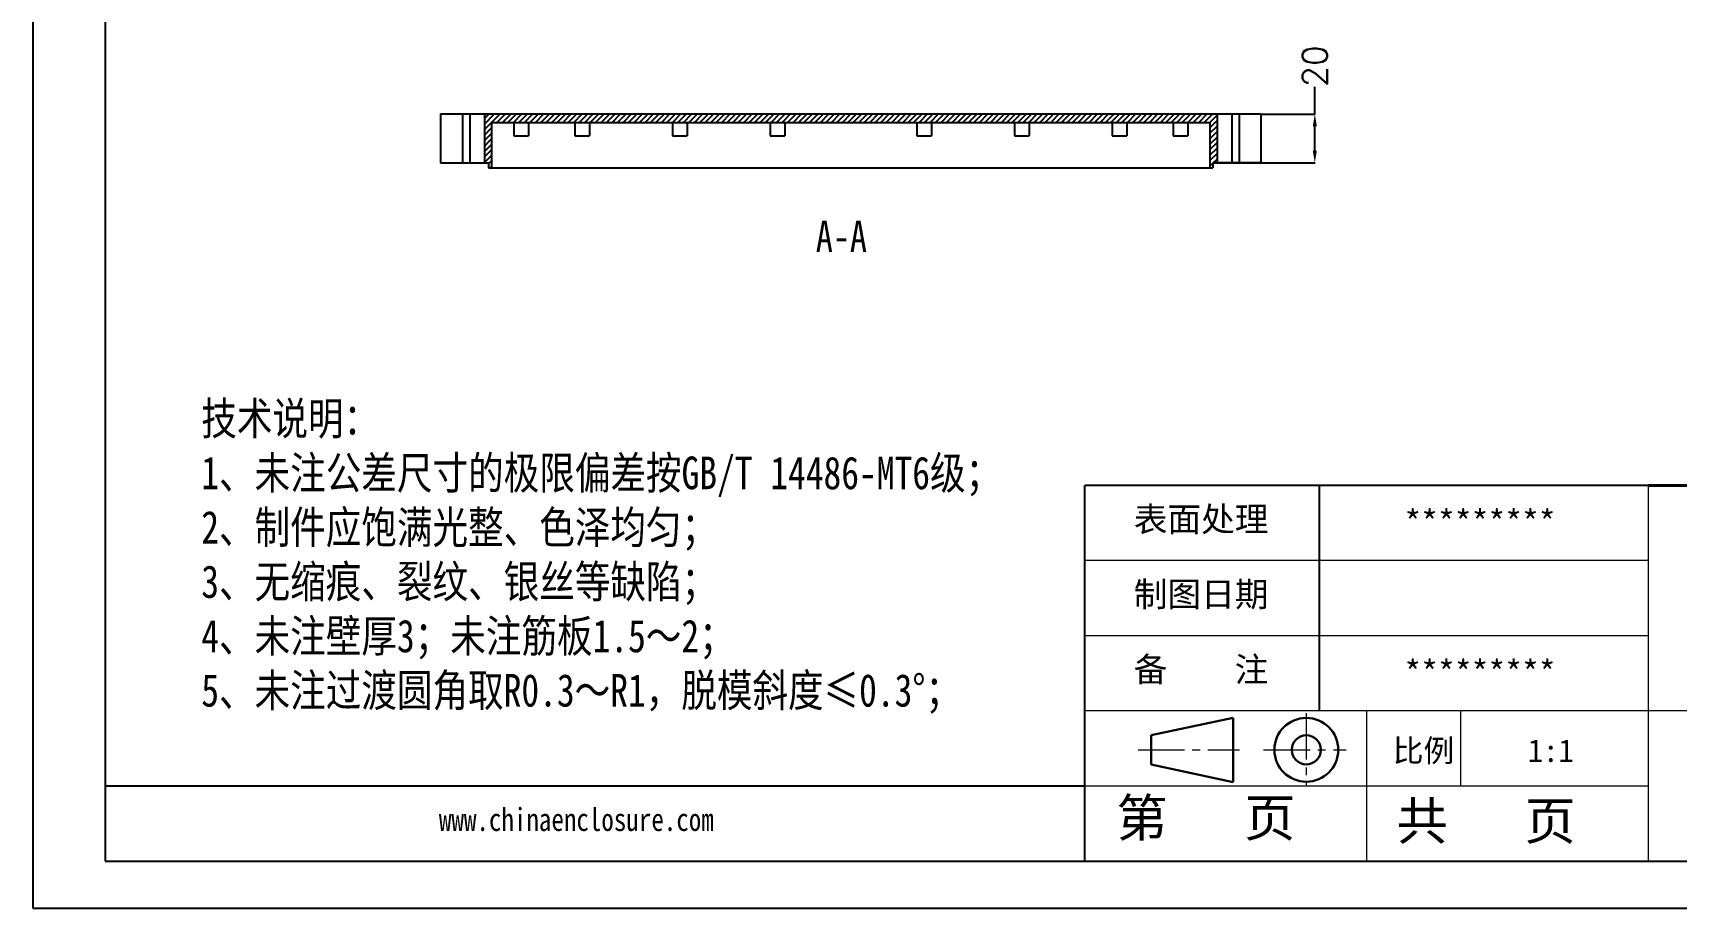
# Model space of a CAD drawing. Header units: inches. Extents: x -910 to 1772, y 1101 to 2111.
# Drawn here: x -910 to -237, y 1101 to 1459 of the extents above; entities that cross this region are included whole.
import ezdxf

# ---------------------------------------------------------------- set-up
doc = ezdxf.new("R2010")
doc.units = ezdxf.units.IN
doc.linetypes.add('CENTER2', pattern=[28.575, 19.05, -3.175, 3.175, -3.175])
doc.layers.add('文字', color=81, linetype='Continuous')
for name, color, linetype, lineweight in [('粗实线', 7, 'Continuous', 30), ('细实线', 3, 'Continuous', 9), ('细点划线', 2, 'CENTER2', 9)]:
    doc.layers.add(name, color=color, linetype=linetype, lineweight=lineweight)
doc.styles.get("Standard").update_dxf_attribs({"font": 'txt', "bigfont": 'gbcbig.shx'})
doc.styles.add('宋体', font='', dxfattribs={"width": 0.8, "height": 3.5})
doc.styles.get('宋体').set_extended_font_data('SimSun')
doc.dimstyles.new('10', dxfattribs={"dimtxt": 10, "dimasz": 5, "dimexe": 0.18, "dimexo": 0.0625, "dimgap": 1, "dimtad": 0, "dimzin": 9, "dimdsep": 46, "dimtxsty": 'Standard', "dimcen": 5, "dimclrd": 3, "dimclre": 3, "dimadec": 0, "dimazin": 2, "dimtfac": 1, "dimtofl": 0, "dimtmove": 0, "dimatfit": 3, "dimfxl": 0, "dimtolj": 1, "dimtzin": 0, "dimarcsym": 0})

# ---------------------------------------------------------------- blocks, each defined once
blk = doc.blocks.new('*D157')
at = {"color": 3, "lineweight": -2, "transparency": 16777216}
for p, q in [((-384.66, 1426.2), (-384.66, 1437.3)), ((-406.64, 1426.2), (-384.48, 1426.2)), ((-384.66, 1411.2), (-384.66, 1421.2)), ((-406.64, 1406.2), (-384.48, 1406.2))]:
    blk.add_line(p, q, dxfattribs=at)
at = {"color": 3, "transparency": 16777216}
for points in [[(-385.49, 1421.2), (-383.83, 1421.2), (-384.66, 1426.2)], [(-385.49, 1411.2), (-383.83, 1411.2), (-384.66, 1406.2)]]:
    blk.add_solid(points, dxfattribs=at)
at = {"layer": 'Defpoints', "color": 0, "transparency": 16777216}
for p in [(-406.7, 1426.2), (-384.66, 1426.2), (-406.7, 1406.2)]:
    blk.add_point(p, dxfattribs=at)
at = {"color": 0, "transparency": 16777216, "insert": (-384.66, 1445.8), "char_height": 10, "attachment_point": 5, "rotation": 90}
blk.add_mtext('\\A1;20', dxfattribs=at)

msp = doc.modelspace()

# ---------------------------------------------------------------- hatches: boundary and pattern name
h = msp.add_hatch()
h.set_pattern_fill('ANSI31', color=4, scale=0.5)
h.set_pattern_definition([(45, (224.5815, -152.0958), (-1.122532, 1.122532), [])])
h.paths.add_polyline_path([(-424.703, 1426.205), (-724.703, 1426.205), (-724.703, 1406.205), (-723.003, 1406.205), (-723.003, 1404.205), (-721.803, 1404.205), (-721.803, 1422.705), (-427.603, 1422.705), (-427.603, 1404.205), (-426.403, 1404.205), (-426.403, 1406.205), (-424.703, 1406.205)])

# ---------------------------------------------------------------- linework, layer by layer
for p, q in [((-909.644, 1908.685), (-909.644, 1101.011)), ((-880.087, 1889.455), (-880.087, 1120.241)), ((-909.644, 1474.934), (-909.644, 1101.011)), ((-742.703, 1426.205), (-406.703, 1426.205)), ((-742.703, 1426.205), (-742.703, 1406.205)), ((-733.703, 1426.205), (-733.703, 1406.205)), ((-730.703, 1426.205), (-730.703, 1406.205)), ((-724.703, 1426.205), (-724.703, 1406.205)), ((-721.803, 1422.705), (-427.603, 1422.705)), ((-721.803, 1422.705), (-721.803, 1404.205)), ((-712.703, 1422.705), (-712.703, 1417.205)), ((-706.703, 1422.705), (-706.703, 1417.205)), ((-687.703, 1422.705), (-687.703, 1417.205)), ((-681.703, 1422.705), (-681.703, 1417.205)), ((-647.703, 1422.705), (-647.703, 1417.205)), ((-641.703, 1422.705), (-641.703, 1417.205)), ((-607.703, 1422.705), (-607.703, 1417.205)), ((-601.703, 1422.705), (-601.703, 1417.205)), ((-547.703, 1422.705), (-547.703, 1417.205)), ((-541.703, 1422.705), (-541.703, 1417.205)), ((-507.703, 1422.705), (-507.703, 1417.205)), ((-501.703, 1422.705), (-501.703, 1417.205)), ((-467.703, 1422.705), (-467.703, 1417.205)), ((-461.703, 1422.705), (-461.703, 1417.205)), ((-442.703, 1422.705), (-442.703, 1417.205)), ((-436.703, 1422.705), (-436.703, 1417.205)), ((-427.603, 1422.705), (-427.603, 1404.205)), ((-424.703, 1426.205), (-424.703, 1406.205)), ((-418.703, 1426.205), (-418.703, 1406.205)), ((-415.703, 1426.205), (-415.703, 1406.205)), ((-406.703, 1426.205), (-406.703, 1406.205)), ((-712.703, 1417.205), (-706.703, 1417.205)), ((-687.703, 1417.205), (-681.703, 1417.205)), ((-647.703, 1417.205), (-641.703, 1417.205)), ((-607.703, 1417.205), (-601.703, 1417.205)), ((-547.703, 1417.205), (-541.703, 1417.205)), ((-507.703, 1417.205), (-501.703, 1417.205)), ((-467.703, 1417.205), (-461.703, 1417.205)), ((-442.703, 1417.205), (-436.703, 1417.205)), ((-742.703, 1406.205), (-723.003, 1406.205)), ((-723.003, 1406.205), (-723.003, 1404.205)), ((-723.003, 1404.205), (-426.403, 1404.205)), ((-426.403, 1406.205), (-426.403, 1404.205)), ((-426.403, 1406.205), (-406.703, 1406.205)), ((-406.703, 1406.205), (-426.403, 1406.205)), ((-426.403, 1406.205), (-426.403, 1404.205)), ((-248.121, 1274.084), (-478.885, 1274.084)), ((-478.885, 1120.241), (-478.885, 1274.084)), ((-382.733, 1181.778), (-382.733, 1274.084)), ((-478.885, 1151.01), (-880.087, 1151.01)), ((-880.087, 1120.241), (213.408, 1120.241)), ((-909.644, 1101.011), (232.638, 1101.011)), ((-909.644, 1101.011), (-380.81, 1101.011))]:
    msp.add_line(p, q)
at = {"color": 1}
msp.add_line((-406.703, 1426.205), (-406.703, 1406.205), dxfattribs=at)
at = {"layer": '粗实线', "color": 7, "lineweight": 40}
msp.add_line((213.408, 1274.084), (-248.121, 1274.084), dxfattribs=at)
at = {"layer": '粗实线', "color": 7}
for p, q in [((-418.075, 1178.9), (-451.694, 1171.774)), ((-418.075, 1178.9), (-418.075, 1152.552)), ((-451.694, 1171.774), (-451.694, 1159.884)), ((-451.694, 1159.884), (-418.075, 1152.552))]:
    msp.add_line(p, q, dxfattribs=at)
for radius in [13.071, 5.945]:
    msp.add_circle((-388.153, 1165.829), radius, dxfattribs=at)
at = {"layer": '细实线', "color": 7}
for p, q in [((-248.121, 1274.084), (-248.121, 1120.241)), ((-248.121, 1243.316), (-478.885, 1243.316)), ((-248.121, 1212.547), (-478.885, 1212.547)), ((213.408, 1181.778), (-478.885, 1181.778)), ((-363.503, 1181.778), (-363.503, 1120.241)), ((-325.042, 1181.778), (-325.042, 1151.01)), ((-248.121, 1151.01), (-478.885, 1151.01))]:
    msp.add_line(p, q, dxfattribs=at)
at = {"layer": '细点划线', "color": 7}
for p, q in [((-388.153, 1180.875), (-388.153, 1151.01)), ((-457.054, 1165.829), (-415.499, 1165.829)), ((-405.634, 1165.829), (-371.852, 1165.829))]:
    msp.add_line(p, q, dxfattribs=at)

# ---------------------------------------------------------------- texts
at = {"char_height": 10.11876, "width": 5750.99833, "attachment_point": 1}
for s, insert in [('{\\fSimHei|b0|i0|c134|p49;表面处理}', (-458.818, 1265.352)), ('{\\fSimHei|b0|i0|c134|p49;*********}', (-347.991, 1264.051)), ('{\\fSimHei|b0|i0|c134|p49;制图日期}', (-458.818, 1234.584)), ('{\\fSimHei|b0|i0|c134|p49;备    注}', (-458.818, 1203.815)), ('{\\fSimHei|b0|i0|c134|p49;*********}', (-347.991, 1202.514))]:
    msp.add_mtext(s, dxfattribs=dict(at, insert=insert))
at = {"layer": '文字', "color": 0, "attachment_point": 1, "style": '宋体'}
for s, insert, char_height, width in [('{\\H1.111x;A-A}', (-589.01, 1382.56), 11.5382, 133.39461), ('{\\H1.111x;技术说明：\\P1、未注公差尺寸的极限偏差按GB/T 14486-MT6级；\\P2、制件应饱满光整、色泽均匀；\\P3、无缩痕、裂纹、银丝等缺陷；\\P4、未注壁厚3；未注筋板1.5～2；\\P5、未注过渡圆角取R0.3～R1，脱模斜度≤0.3%%D；}', (-840.678, 1308.182), 12.01896, 437.77101), ('www.chinaenclosure.com', (-743.354, 1142.006), 9.4015, 165.17534)]:
    msp.add_mtext(s, dxfattribs=dict(at, insert=insert, char_height=char_height, width=width))
at = {"layer": '细实线', "color": 7, "attachment_point": 1}
for s, insert, char_height, width in [('{\\fSimSun|b0|i0|c134|p54;比例}', (-352.734, 1170.126), 9.23056, 40.51931), ('{\\fSimSun|b0|i0|c134|p54;1:1}', (-297.446, 1170.126), 9.23056, 40.51931), ('{\\fSimSun|b0|i0|c134|p54;第   页}', (-465.939, 1145.721), 15.38427, 115.38205), ('{\\fSimSun|b0|i0|c134|p54; 共   页}', (-361.62, 1144.414), 15.38427, 115.38205)]:
    msp.add_mtext(s, dxfattribs=dict(at, insert=insert, char_height=char_height, width=width))

# ---------------------------------------------------------------- dimensions: what is measured, and where the dimension line sits
dim = msp.add_linear_dim(base=(-384.661, 1426.205), p1=(-406.703, 1406.205), p2=(-406.703, 1426.205), angle=90, dimstyle='10')
dim.commit()
dim.dimension.update_dxf_attribs({"geometry": '*D157', "text_midpoint": (-384.661, 1445.8), "dimtype": 160})

doc.saveas('drawing.dxf')
